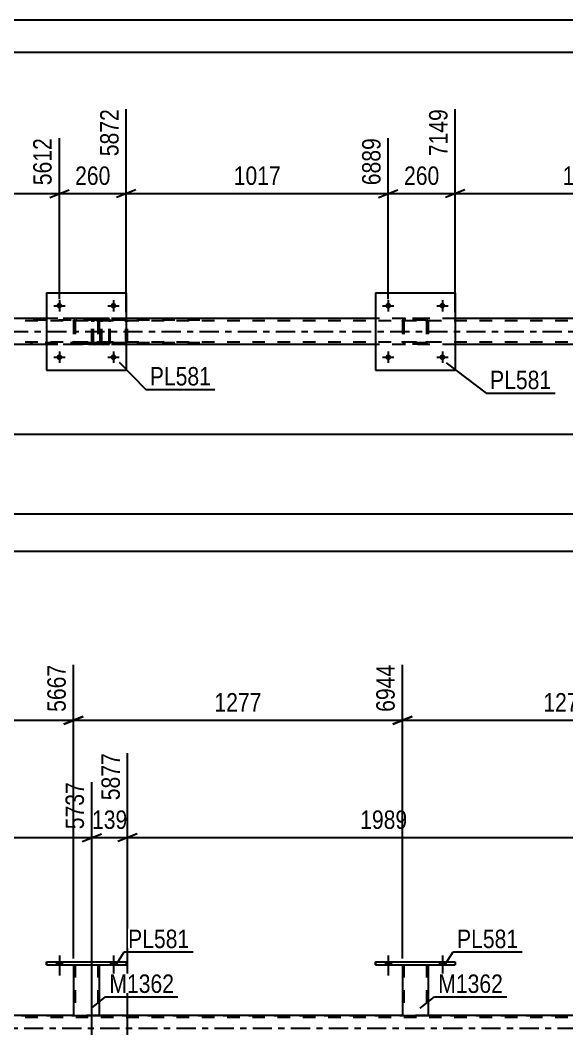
# Model space of a CAD drawing. Header units: millimetres. Extents: x 0 to 841, y 0 to 594.
# Drawn here: x 271.9 to 356.8, y 436.5 to 594 of the extents above; entities that cross this region are included whole.
import ezdxf

# ---------------------------------------------------------------- set-up
doc = ezdxf.new("R2010")
doc.units = ezdxf.units.MM
doc.linetypes.add('DXK_LINE_DOT2', pattern=[3.9198, 1.9599, -1.9599])
doc.linetypes.add('DXK_LINE_DOT3', pattern=[5.9187, 2.979, -0.9799, 0.9799, -0.9799])
doc.styles.add('Arial Narrow', font='ARIALN.TTF', dxfattribs={"height": 0.2})

# ---------------------------------------------------------------- blocks, each defined once
blk = doc.blocks.new('Unknown-318887337-1135')
at = {"color": 5, "linetype": 'Continuous'}
for p, q in [((841, 594), (0, 594)), ((836, 589), (5, 589))]:
    blk.add_line(p, q, dxfattribs=at)
blk = doc.blocks.new('Part-318887337-5396 - 5196')
at = {"color": 7, "linetype": 'DXK_LINE_DOT2'}
for p, q in [((768.54, 547.37), (104.46, 547.37)), ((288.39, 547.69), (275.99, 547.69)), ((339.47, 547.69), (327.07, 547.69)), ((768.54, 544.01), (104.46, 544.01)), ((288.39, 543.69), (275.99, 543.69)), ((339.47, 543.69), (327.07, 543.69))]:
    blk.add_line(p, q, dxfattribs=at)
at = {"color": 2, "linetype": 'Continuous'}
for p, q in [((275.99, 547.69), (237.31, 547.69)), ((327.07, 547.69), (288.39, 547.69)), ((378.15, 547.69), (339.47, 547.69)), ((275.99, 543.69), (237.31, 543.69)), ((327.07, 543.69), (288.39, 543.69)), ((378.15, 543.69), (339.47, 543.69))]:
    blk.add_line(p, q, dxfattribs=at)
at = {"color": 7, "linetype": 'DXK_LINE_DOT3'}
blk.add_line((104.46, 545.69), (768.54, 545.69), dxfattribs=at)
blk = doc.blocks.new('Bolt-318887337-5206 - 5196')
at = {"linetype": 'Continuous'}
for points in [[(278.43, 549.7, -1), (277.55, 549.7, -1)], [(286.83, 549.7, -1), (285.95, 549.7, -1)]]:
    blk.add_hatch(color=1, dxfattribs=at).paths.add_polyline_path(points)
at = {"color": 1, "linetype": 'Continuous'}
for p, q in [((277.11, 549.7), (278.87, 549.7)), ((277.99, 550.58), (277.99, 548.82)), ((285.51, 549.7), (287.27, 549.7)), ((286.39, 550.58), (286.39, 548.82))]:
    blk.add_line(p, q, dxfattribs=at)
blk = doc.blocks.new('Bolt-318887337-5207 - 5196')
at = {"linetype": 'Continuous'}
for points in [[(278.43, 541.7, -1), (277.55, 541.7, -1)], [(286.83, 541.7, -1), (285.95, 541.7, -1)]]:
    blk.add_hatch(color=1, dxfattribs=at).paths.add_polyline_path(points)
at = {"color": 1, "linetype": 'Continuous'}
for p, q in [((277.11, 541.7), (278.87, 541.7)), ((277.99, 542.58), (277.99, 540.82)), ((285.51, 541.7), (287.27, 541.7)), ((286.39, 542.58), (286.39, 540.82))]:
    blk.add_line(p, q, dxfattribs=at)
blk = doc.blocks.new('Bolt-318887337-5208 - 5196')
at = {"linetype": 'Continuous'}
for points in [[(329.51, 549.7, -1), (328.63, 549.7, -1)], [(337.91, 549.7, -1), (337.03, 549.7, -1)]]:
    blk.add_hatch(color=1, dxfattribs=at).paths.add_polyline_path(points)
at = {"color": 1, "linetype": 'Continuous'}
for p, q in [((328.19, 549.7), (329.95, 549.7)), ((329.07, 550.58), (329.07, 548.82)), ((336.59, 549.7), (338.35, 549.7)), ((337.47, 550.58), (337.47, 548.82))]:
    blk.add_line(p, q, dxfattribs=at)
blk = doc.blocks.new('Bolt-318887337-5209 - 5196')
at = {"linetype": 'Continuous'}
for points in [[(329.51, 541.7, -1), (328.63, 541.7, -1)], [(337.91, 541.7, -1), (337.03, 541.7, -1)]]:
    blk.add_hatch(color=1, dxfattribs=at).paths.add_polyline_path(points)
at = {"color": 1, "linetype": 'Continuous'}
for p, q in [((328.19, 541.7), (329.95, 541.7)), ((329.07, 542.58), (329.07, 540.82)), ((336.59, 541.7), (338.35, 541.7)), ((337.47, 542.58), (337.47, 540.82))]:
    blk.add_line(p, q, dxfattribs=at)
blk = doc.blocks.new('Part-318887337-5254 - 5196')
at = {"color": 2, "linetype": 'Continuous'}
for p, q in [((275.99, 551.7), (275.99, 539.7)), ((275.99, 551.7), (288.39, 551.7)), ((288.39, 551.7), (288.39, 539.7)), ((275.99, 539.7), (288.39, 539.7))]:
    blk.add_line(p, q, dxfattribs=at)
blk = doc.blocks.new('Part-318887337-5255 - 5196')
at = {"color": 7, "linetype": 'DXK_LINE_DOT2'}
for p, q in [((280.19, 547.22), (280.22, 547.4)), ((280.22, 547.4), (280.19, 547.22)), ((280.19, 547.22), (280.19, 544.18)), ((280.43, 547.22), (280.44, 547.31)), ((280.43, 547.22), (280.43, 544.18)), ((280.44, 547.31), (280.5, 547.39)), ((280.48, 547.66), (280.67, 547.7)), ((280.67, 547.7), (280.48, 547.66)), ((280.5, 547.39), (280.57, 547.44)), ((280.57, 547.44), (280.67, 547.46)), ((283.71, 547.7), (280.67, 547.7)), ((283.71, 547.46), (280.67, 547.46)), ((283.71, 547.7), (283.89, 547.66)), ((283.89, 547.66), (283.71, 547.7)), ((283.71, 547.46), (283.8, 547.44)), ((283.8, 547.44), (283.88, 547.39)), ((283.88, 547.39), (283.93, 547.31)), ((283.93, 547.31), (283.95, 547.22)), ((283.95, 547.22), (283.95, 544.18)), ((284.15, 547.4), (284.19, 547.22)), ((284.19, 547.22), (284.15, 547.4)), ((284.19, 547.22), (284.19, 544.18)), ((280.22, 543.99), (280.19, 544.18)), ((280.19, 544.18), (280.22, 543.99)), ((280.44, 544.09), (280.43, 544.18)), ((280.5, 544.01), (280.44, 544.09)), ((280.67, 543.7), (280.48, 543.73)), ((280.48, 543.73), (280.67, 543.7)), ((280.57, 543.96), (280.5, 544.01)), ((280.67, 543.94), (280.57, 543.96)), ((283.71, 543.94), (280.67, 543.94)), ((283.71, 543.7), (280.67, 543.7)), ((283.8, 543.96), (283.71, 543.94)), ((283.89, 543.73), (283.71, 543.7)), ((283.71, 543.7), (283.89, 543.73)), ((283.88, 544.01), (283.8, 543.96)), ((283.93, 544.09), (283.88, 544.01)), ((283.95, 544.18), (283.93, 544.09)), ((284.19, 544.18), (284.15, 543.99)), ((284.15, 543.99), (284.19, 544.18))]:
    blk.add_line(p, q, dxfattribs=at)
at = {"color": 7, "linetype": 'DXK_LINE_DOT3'}
blk.add_line((282.19, 545.7), (282.19, 545.7), dxfattribs=at)
at = {"color": 7, "linetype": 'DXK_LINE_DOT2'}
for centre, start, end in [((280.67, 547.22), 112.5, 157.5), ((280.67, 547.22), 112.5, 157.5), ((283.71, 547.22), 22.5, 67.5), ((283.71, 547.22), 22.5, 67.5), ((280.67, 544.18), 202.5, 247.5), ((280.67, 544.18), 202.5, 247.5), ((283.71, 544.18), 292.5, 337.5), ((283.71, 544.18), 292.5, 337.5)]:
    blk.add_arc(centre, 0.48, start, end, dxfattribs=at)
blk = doc.blocks.new('Part-318887337-5260 - 5196')
at = {"color": 2, "linetype": 'Continuous'}
for p, q in [((327.07, 551.7), (327.07, 539.7)), ((327.07, 551.7), (339.47, 551.7)), ((339.47, 551.7), (339.47, 539.7)), ((327.07, 539.7), (339.47, 539.7))]:
    blk.add_line(p, q, dxfattribs=at)
blk = doc.blocks.new('Part-318887337-5261 - 5196')
at = {"color": 7, "linetype": 'DXK_LINE_DOT2'}
for p, q in [((331.27, 547.22), (331.3, 547.4)), ((331.3, 547.4), (331.27, 547.22)), ((331.27, 547.22), (331.27, 544.18)), ((331.51, 547.22), (331.52, 547.31)), ((331.51, 547.22), (331.51, 544.18)), ((331.52, 547.31), (331.58, 547.39)), ((331.56, 547.66), (331.75, 547.7)), ((331.75, 547.7), (331.56, 547.66)), ((331.58, 547.39), (331.65, 547.44)), ((331.65, 547.44), (331.75, 547.46)), ((334.79, 547.7), (331.75, 547.7)), ((334.79, 547.46), (331.75, 547.46)), ((334.79, 547.7), (334.97, 547.66)), ((334.97, 547.66), (334.79, 547.7)), ((334.79, 547.46), (334.88, 547.44)), ((334.88, 547.44), (334.96, 547.39)), ((334.96, 547.39), (335.01, 547.31)), ((335.01, 547.31), (335.03, 547.22)), ((335.03, 547.22), (335.03, 544.18)), ((335.23, 547.4), (335.27, 547.22)), ((335.27, 547.22), (335.23, 547.4)), ((335.27, 547.22), (335.27, 544.18)), ((331.3, 543.99), (331.27, 544.18)), ((331.27, 544.18), (331.3, 543.99)), ((331.52, 544.09), (331.51, 544.18)), ((331.58, 544.01), (331.52, 544.09)), ((331.75, 543.7), (331.56, 543.73)), ((331.56, 543.73), (331.75, 543.7)), ((331.65, 543.96), (331.58, 544.01)), ((331.75, 543.94), (331.65, 543.96)), ((334.79, 543.94), (331.75, 543.94)), ((334.79, 543.7), (331.75, 543.7)), ((334.88, 543.96), (334.79, 543.94)), ((334.97, 543.73), (334.79, 543.7)), ((334.79, 543.7), (334.97, 543.73)), ((334.96, 544.01), (334.88, 543.96)), ((335.01, 544.09), (334.96, 544.01)), ((335.03, 544.18), (335.01, 544.09)), ((335.27, 544.18), (335.23, 543.99)), ((335.23, 543.99), (335.27, 544.18))]:
    blk.add_line(p, q, dxfattribs=at)
at = {"color": 7, "linetype": 'DXK_LINE_DOT3'}
blk.add_line((333.27, 545.7), (333.27, 545.7), dxfattribs=at)
at = {"color": 7, "linetype": 'DXK_LINE_DOT2'}
for centre, start, end in [((331.75, 547.22), 112.5, 157.5), ((331.75, 547.22), 112.5, 157.5), ((334.79, 547.22), 22.5, 67.5), ((334.79, 547.22), 22.5, 67.5), ((331.75, 544.18), 202.5, 247.5), ((331.75, 544.18), 202.5, 247.5), ((334.79, 544.18), 292.5, 337.5), ((334.79, 544.18), 292.5, 337.5)]:
    blk.add_arc(centre, 0.48, start, end, dxfattribs=at)
blk = doc.blocks.new('Part-318887337-5332 - 5196')
at = {"color": 7, "linetype": 'DXK_LINE_DOT2'}
for p, q in [((285.61, 547.69), (273.45, 547.69)), ((283.73, 547.45), (273.45, 547.45)), ((283.05, 547.4), (283.01, 547.21)), ((283.01, 544.17), (283.01, 547.21)), ((283.27, 547.21), (283.28, 547.3)), ((283.27, 544.17), (283.27, 547.21)), ((283.28, 547.3), (283.34, 547.38)), ((283.52, 547.69), (283.32, 547.66)), ((283.34, 547.38), (283.42, 547.43)), ((283.42, 547.43), (283.52, 547.45)), ((283.52, 547.69), (285.61, 547.69)), ((285.61, 547.45), (283.52, 547.45)), ((284.33, 547.45), (284.33, 547.69)), ((285.71, 547.66), (285.61, 547.69)), ((285.61, 547.45), (285.66, 547.43)), ((285.66, 547.43), (285.7, 547.38)), ((285.7, 547.38), (285.73, 547.3)), ((285.8, 547.55), (285.71, 547.66)), ((285.73, 547.3), (285.74, 547.21)), ((285.74, 544.17), (285.74, 547.21)), ((285.86, 547.4), (285.8, 547.55)), ((285.88, 547.21), (285.86, 547.4)), ((285.88, 544.17), (285.88, 547.21)), ((285.61, 543.93), (273.45, 543.93)), ((285.61, 543.69), (273.45, 543.69)), ((283.01, 544.17), (283.05, 543.99)), ((283.28, 544.08), (283.27, 544.17)), ((283.34, 544), (283.28, 544.08)), ((283.32, 543.73), (283.52, 543.69)), ((283.42, 543.95), (283.34, 544)), ((283.52, 543.93), (283.42, 543.95)), ((285.61, 543.69), (283.52, 543.69)), ((284.33, 543.69), (284.33, 543.93)), ((285.66, 543.95), (285.61, 543.93)), ((285.61, 543.69), (285.71, 543.73)), ((285.7, 544), (285.66, 543.95)), ((285.73, 544.08), (285.7, 544)), ((285.71, 543.73), (285.8, 543.83)), ((285.74, 544.17), (285.73, 544.08)), ((285.8, 543.83), (285.86, 543.99)), ((285.86, 543.99), (285.88, 544.17))]:
    blk.add_line(p, q, dxfattribs=at)
for centre, start, end in [((283.5, 547.2), 111.1941, 156.1506), ((283.5, 544.19), 203.8494, 248.8059)]:
    blk.add_arc(centre, 0.492, start, end, dxfattribs=at)
blk = doc.blocks.new('Part-318887337-5333 - 5196')
at = {"color": 7, "linetype": 'DXK_LINE_DOT2'}
for p, q in [((284.37, 547.4), (284.33, 547.21)), ((284.33, 544.17), (284.33, 547.21)), ((284.59, 547.21), (284.61, 547.3)), ((284.59, 544.17), (284.59, 547.21)), ((284.61, 547.3), (284.66, 547.38)), ((284.84, 547.69), (284.65, 547.66)), ((284.66, 547.38), (284.75, 547.43)), ((284.75, 547.43), (284.84, 547.45)), ((299.83, 547.69), (284.84, 547.69)), ((299.83, 547.45), (284.84, 547.45)), ((288.27, 547.66), (288.08, 547.69)), ((288.08, 547.45), (288.18, 547.43)), ((288.18, 547.43), (288.26, 547.38)), ((288.26, 547.38), (288.31, 547.3)), ((288.31, 547.3), (288.33, 547.21)), ((288.33, 544.17), (288.33, 547.21)), ((288.56, 547.35), (288.55, 547.4)), ((288.59, 547.21), (288.56, 547.35)), ((288.59, 544.17), (288.59, 547.21)), ((284.33, 544.17), (284.37, 543.99)), ((284.61, 544.08), (284.59, 544.17)), ((284.66, 544), (284.61, 544.08)), ((284.65, 543.73), (284.84, 543.69)), ((284.75, 543.95), (284.66, 544)), ((284.84, 543.93), (284.75, 543.95)), ((299.83, 543.93), (284.84, 543.93)), ((299.83, 543.69), (284.84, 543.69)), ((288.18, 543.95), (288.08, 543.93)), ((288.08, 543.69), (288.27, 543.73)), ((288.26, 544), (288.18, 543.95)), ((288.31, 544.08), (288.26, 544)), ((288.33, 544.17), (288.31, 544.08)), ((288.55, 543.99), (288.58, 544.11)), ((288.58, 544.11), (288.59, 544.17))]:
    blk.add_line(p, q, dxfattribs=at)
for centre, start, end in [((284.82, 547.19), 110.7584, 155.6801), ((284.82, 544.19), 204.32, 249.2417)]:
    blk.add_arc(centre, 0.496, start, end, dxfattribs=at)
blk = doc.blocks.new('Bolt-318887337-3346 - 3336')
at = {"linetype": 'Continuous'}
for points in [[(277.55, 447.37), (278.43, 447.37), (278.43, 447.85), (277.55, 447.85)], [(285.95, 447.37), (286.83, 447.37), (286.83, 447.85), (285.95, 447.85)]]:
    blk.add_hatch(color=1, dxfattribs=at).paths.add_polyline_path(points)
at = {"color": 1, "linetype": 'Continuous'}
for p, q in [((277.99, 448.85), (277.99, 445.73)), ((286.39, 448.85), (286.39, 445.73)), ((277.55, 447.85), (277.55, 447.37)), ((278.43, 447.85), (278.43, 447.37)), ((285.95, 447.85), (285.95, 447.37)), ((286.83, 447.85), (286.83, 447.37))]:
    blk.add_line(p, q, dxfattribs=at)
blk = doc.blocks.new('Bolt-318887337-3347 - 3336')
at = {"linetype": 'Continuous'}
for points in [[(277.55, 447.37), (278.43, 447.37), (278.43, 447.85), (277.55, 447.85)], [(285.95, 447.37), (286.83, 447.37), (286.83, 447.85), (285.95, 447.85)]]:
    blk.add_hatch(color=1, dxfattribs=at).paths.add_polyline_path(points)
at = {"color": 1, "linetype": 'Continuous'}
for p, q in [((277.99, 448.85), (277.99, 445.73)), ((286.39, 448.85), (286.39, 445.73)), ((277.55, 447.85), (277.55, 447.37)), ((278.43, 447.85), (278.43, 447.37)), ((285.95, 447.85), (285.95, 447.37)), ((286.83, 447.85), (286.83, 447.37))]:
    blk.add_line(p, q, dxfattribs=at)
blk = doc.blocks.new('Bolt-318887337-3348 - 3336')
at = {"linetype": 'Continuous'}
for points in [[(328.63, 447.37), (329.51, 447.37), (329.51, 447.85), (328.63, 447.85)], [(337.03, 447.37), (337.91, 447.37), (337.91, 447.85), (337.03, 447.85)]]:
    blk.add_hatch(color=1, dxfattribs=at).paths.add_polyline_path(points)
at = {"color": 1, "linetype": 'Continuous'}
for p, q in [((329.07, 448.85), (329.07, 445.73)), ((337.47, 448.85), (337.47, 445.73)), ((328.63, 447.85), (328.63, 447.37)), ((329.51, 447.85), (329.51, 447.37)), ((337.03, 447.85), (337.03, 447.37)), ((337.91, 447.85), (337.91, 447.37))]:
    blk.add_line(p, q, dxfattribs=at)
blk = doc.blocks.new('Bolt-318887337-3349 - 3336')
at = {"linetype": 'Continuous'}
for points in [[(328.63, 447.37), (329.51, 447.37), (329.51, 447.85), (328.63, 447.85)], [(337.03, 447.37), (337.91, 447.37), (337.91, 447.85), (337.03, 447.85)]]:
    blk.add_hatch(color=1, dxfattribs=at).paths.add_polyline_path(points)
at = {"color": 1, "linetype": 'Continuous'}
for p, q in [((329.07, 448.85), (329.07, 445.73)), ((337.47, 448.85), (337.47, 445.73)), ((328.63, 447.85), (328.63, 447.37)), ((329.51, 447.85), (329.51, 447.37)), ((337.03, 447.85), (337.03, 447.37)), ((337.91, 447.85), (337.91, 447.37))]:
    blk.add_line(p, q, dxfattribs=at)
blk = doc.blocks.new('Part-318887337-3440 - 3336')
at = {"color": 2, "linetype": 'Continuous'}
for p, q in [((327.07, 447.37), (327.07, 447.85)), ((327.07, 447.85), (327.07, 447.85)), ((327.07, 447.85), (339.47, 447.85)), ((327.07, 447.37), (327.07, 447.37)), ((327.07, 447.37), (339.47, 447.37)), ((339.47, 447.85), (339.47, 447.37))]:
    blk.add_line(p, q, dxfattribs=at)
at = {"color": 7, "linetype": 'DXK_LINE_DOT2'}
for p, q in [((327.07, 447.85), (327.07, 447.37)), ((327.07, 447.85), (327.07, 447.85)), ((327.07, 447.37), (327.07, 447.37)), ((339.47, 447.85), (339.47, 447.37))]:
    blk.add_line(p, q, dxfattribs=at)
blk = doc.blocks.new('Part-318887337-3430 - 3336')
at = {"color": 2, "linetype": 'Continuous'}
for p, q in [((275.99, 447.37), (275.99, 447.85)), ((275.99, 447.85), (275.99, 447.85)), ((275.99, 447.85), (288.39, 447.85)), ((275.99, 447.37), (275.99, 447.37)), ((275.99, 447.37), (288.39, 447.37)), ((288.39, 447.85), (288.39, 447.37))]:
    blk.add_line(p, q, dxfattribs=at)
at = {"color": 7, "linetype": 'DXK_LINE_DOT2'}
for p, q in [((275.99, 447.85), (275.99, 447.37)), ((275.99, 447.85), (275.99, 447.85)), ((275.99, 447.37), (275.99, 447.37)), ((288.39, 447.85), (288.39, 447.37))]:
    blk.add_line(p, q, dxfattribs=at)
blk = doc.blocks.new('Part-318887337-3435 - 3336')
at = {"color": 7, "linetype": 'DXK_LINE_DOT2'}
for p, q in [((280.19, 447.38), (284.19, 447.38)), ((280.19, 447.37), (280.19, 447.38)), ((280.19, 447.38), (280.19, 447.37)), ((280.43, 447.38), (280.43, 439.53)), ((283.95, 447.38), (283.95, 439.53)), ((284.19, 447.38), (284.19, 447.37)), ((284.19, 447.37), (284.19, 447.38)), ((283.93, 439.53), (283.95, 439.53))]:
    blk.add_line(p, q, dxfattribs=at)
at = {"color": 2, "linetype": 'Continuous'}
for p, q in [((280.19, 447.37), (280.19, 439.53)), ((284.19, 447.37), (284.19, 439.53)), ((280.19, 439.53), (284.15, 439.53)), ((284.19, 439.53), (284.15, 439.53))]:
    blk.add_line(p, q, dxfattribs=at)
blk = doc.blocks.new('Part-318887337-3445 - 3336')
at = {"color": 7, "linetype": 'DXK_LINE_DOT2'}
for p, q in [((331.27, 447.38), (335.27, 447.38)), ((331.27, 447.37), (331.27, 447.38)), ((331.27, 447.38), (331.27, 447.37)), ((331.51, 447.38), (331.51, 439.53)), ((335.03, 447.38), (335.03, 439.53)), ((335.27, 447.38), (335.27, 447.37)), ((335.27, 447.37), (335.27, 447.38)), ((335.01, 439.53), (335.03, 439.53))]:
    blk.add_line(p, q, dxfattribs=at)
at = {"color": 2, "linetype": 'Continuous'}
for p, q in [((331.27, 447.37), (331.27, 439.53)), ((335.27, 447.37), (335.27, 439.53)), ((331.27, 439.53), (335.23, 439.53)), ((335.27, 439.53), (335.23, 439.53))]:
    blk.add_line(p, q, dxfattribs=at)
blk = doc.blocks.new('Part-318887337-3670 - 3336')
at = {"color": 7, "linetype": 'DXK_LINE_DOT2'}
for p, q in [((178.02, 439.53), (768.54, 439.53)), ((284.19, 439.53), (280.19, 439.53)), ((335.27, 439.53), (331.27, 439.53)), ((768.54, 439.21), (53.52, 439.21))]:
    blk.add_line(p, q, dxfattribs=at)
at = {"color": 2, "linetype": 'Continuous'}
for p, q in [((280.19, 439.53), (233.11, 439.53)), ((331.27, 439.53), (284.19, 439.53)), ((382.35, 439.53), (335.27, 439.53))]:
    blk.add_line(p, q, dxfattribs=at)
at = {"color": 7, "linetype": 'DXK_LINE_DOT3'}
blk.add_line((53.52, 437.53), (768.54, 437.53), dxfattribs=at)
blk = doc.blocks.new('StraightDimension-318887337-14147 - 5196')
at = {"color": 7, "linetype": 'Continuous'}
for p, q in [((288.39, 548.69), (288.39, 580.21)), ((277.99, 550.7), (277.99, 575.71)), ((276.49, 566.5), (279.49, 567.7)), ((277.99, 567.1), (288.39, 567.1)), ((289.89, 567.7), (286.89, 566.5))]:
    blk.add_line(p, q, dxfattribs=at)
at = {"color": 0}
blk.add_wipeout([(286.53, 567.85), (286.53, 572.05), (279.84, 572.05), (279.84, 567.85)], dxfattribs=at)
at = {"color": 3, "style": 'Arial Narrow'}
blk.add_text('260', height=2.863, dxfattribs=at).set_placement((280.44, 568.45))
at = {"color": 0, "linetype": 'Continuous'}
blk.add_wipeout([(287.79, 580.81), (283.59, 580.81), (283.59, 572.3), (287.79, 572.3)], dxfattribs=at)
at = {"color": 3, "linetype": 'Continuous', "style": 'Arial Narrow'}
blk.add_text('5872', height=2.863, rotation=90.0002, dxfattribs=at).set_placement((287.19, 572.9))
blk = doc.blocks.new('StraightDimension-318887337-5482 - 5196')
at = {"color": 7, "linetype": 'Continuous'}
blk.add_line((63.58, 511.57), (768.54, 511.57), dxfattribs=at)
blk = doc.blocks.new('StraightDimension-318887337-9022 - 5196')
at = {"color": 7, "linetype": 'Continuous'}
blk.add_line((64.22, 517.39), (768.54, 517.39), dxfattribs=at)
blk = doc.blocks.new('StraightDimension-318887337-14144 - 5196')
at = {"color": 7, "linetype": 'Continuous'}
for p, q in [((339.47, 548.69), (339.47, 580.21)), ((380.15, 550.7), (380.15, 575.71)), ((340.97, 567.7), (337.97, 566.5)), ((339.47, 567.1), (380.15, 567.1)), ((378.65, 566.5), (381.65, 567.7))]:
    blk.add_line(p, q, dxfattribs=at)
at = {"color": 0, "linetype": 'Continuous'}
blk.add_wipeout([(379.55, 576.31), (375.35, 576.31), (375.35, 567.8), (379.55, 567.8)], dxfattribs=at)
at = {"color": 0}
blk.add_wipeout([(364.06, 567.85), (364.06, 572.05), (355.55, 572.05), (355.55, 567.85)], dxfattribs=at)
at = {"color": 3, "linetype": 'Continuous', "style": 'Arial Narrow'}
blk.add_text('8166', height=2.863, rotation=90.0002, dxfattribs=at).set_placement((378.95, 568.4))
at = {"color": 3, "style": 'Arial Narrow'}
blk.add_text('1017', height=2.863, dxfattribs=at).set_placement((356.15, 568.45))
blk = doc.blocks.new('StraightDimension-318887337-14145 - 5196')
at = {"color": 7, "linetype": 'Continuous'}
for p, q in [((339.47, 548.69), (339.47, 580.21)), ((329.07, 550.7), (329.07, 575.71)), ((327.57, 566.5), (330.57, 567.7)), ((329.07, 567.1), (339.47, 567.1)), ((340.97, 567.7), (337.97, 566.5))]:
    blk.add_line(p, q, dxfattribs=at)
at = {"color": 0}
blk.add_wipeout([(337.61, 567.85), (337.61, 572.05), (330.92, 572.05), (330.92, 567.85)], dxfattribs=at)
at = {"color": 3, "style": 'Arial Narrow'}
blk.add_text('260', height=2.863, dxfattribs=at).set_placement((331.52, 568.45))
at = {"color": 0, "linetype": 'Continuous'}
blk.add_wipeout([(338.87, 580.81), (334.67, 580.81), (334.67, 572.3), (338.87, 572.3)], dxfattribs=at)
at = {"color": 3, "linetype": 'Continuous', "style": 'Arial Narrow'}
blk.add_text('7149', height=2.863, rotation=90.0002, dxfattribs=at).set_placement((338.27, 572.9))
blk = doc.blocks.new('StraightDimension-318887337-14146 - 5196')
at = {"color": 7, "linetype": 'Continuous'}
for p, q in [((288.39, 548.69), (288.39, 580.21)), ((329.07, 550.7), (329.07, 575.71)), ((289.89, 567.7), (286.89, 566.5)), ((288.39, 567.1), (329.07, 567.1)), ((327.57, 566.5), (330.57, 567.7))]:
    blk.add_line(p, q, dxfattribs=at)
at = {"color": 0, "linetype": 'Continuous'}
blk.add_wipeout([(328.47, 576.31), (324.27, 576.31), (324.27, 567.8), (328.47, 567.8)], dxfattribs=at)
at = {"color": 0}
blk.add_wipeout([(312.98, 567.85), (312.98, 572.05), (304.47, 572.05), (304.47, 567.85)], dxfattribs=at)
at = {"color": 3, "linetype": 'Continuous', "style": 'Arial Narrow'}
blk.add_text('6889', height=2.863, rotation=90.0002, dxfattribs=at).set_placement((327.87, 568.4))
at = {"color": 3, "style": 'Arial Narrow'}
blk.add_text('1017', height=2.863, dxfattribs=at).set_placement((305.07, 568.45))
blk = doc.blocks.new('StraightDimension-318887337-14148 - 5196')
at = {"color": 7, "linetype": 'Continuous'}
for p, q in [((237.31, 548.69), (237.31, 580.21)), ((277.99, 550.7), (277.99, 575.71)), ((238.81, 567.7), (235.81, 566.5)), ((237.31, 567.1), (277.99, 567.1)), ((276.49, 566.5), (279.49, 567.7))]:
    blk.add_line(p, q, dxfattribs=at)
at = {"color": 0, "linetype": 'Continuous'}
blk.add_wipeout([(277.39, 576.31), (273.19, 576.31), (273.19, 567.8), (277.39, 567.8)], dxfattribs=at)
at = {"color": 0}
blk.add_wipeout([(261.9, 567.85), (261.9, 572.05), (253.39, 572.05), (253.39, 567.85)], dxfattribs=at)
at = {"color": 3, "linetype": 'Continuous', "style": 'Arial Narrow'}
blk.add_text('5612', height=2.863, rotation=90.0002, dxfattribs=at).set_placement((276.79, 568.4))
at = {"color": 3, "style": 'Arial Narrow'}
blk.add_text('1017', height=2.863, dxfattribs=at).set_placement((253.99, 568.45))
blk = doc.blocks.new('StraightDimension-318887337-15549 - 5196')
at = {"color": 7, "linetype": 'Continuous'}
blk.add_line((64.22, 529.77), (712.4, 529.77), dxfattribs=at)
blk = doc.blocks.new('StraightDimension-318887337-4350 - 3336')
at = {"color": 7, "linetype": 'Continuous'}
for p, q in [((288.59, 436.53), (288.59, 480.24)), ((283.01, 436.53), (283.01, 475.74)), ((281.51, 466.53), (284.51, 467.73)), ((290.09, 467.73), (287.09, 466.53)), ((283.01, 467.13), (288.59, 467.13))]:
    blk.add_line(p, q, dxfattribs=at)
at = {"color": 0}
blk.add_wipeout([(289.14, 467.88), (289.14, 472.08), (282.46, 472.08), (282.46, 467.88)], dxfattribs=at)
at = {"color": 3, "style": 'Arial Narrow'}
blk.add_text('139', height=2.863, dxfattribs=at).set_placement((283.06, 468.48))
at = {"color": 0, "linetype": 'Continuous'}
blk.add_wipeout([(287.99, 480.84), (283.79, 480.84), (283.79, 472.33), (287.99, 472.33)], dxfattribs=at)
at = {"color": 3, "linetype": 'Continuous', "style": 'Arial Narrow'}
blk.add_text('5877', height=2.863, rotation=90.0002, dxfattribs=at).set_placement((287.39, 472.93))
blk = doc.blocks.new('StraightDimension-318887337-4326 - 3336')
at = {"color": 7, "linetype": 'Continuous'}
for p, q in [((203.46, 436.53), (203.46, 480.24)), ((283.01, 436.53), (283.01, 475.74)), ((204.96, 467.73), (201.96, 466.53)), ((281.51, 466.53), (284.51, 467.73)), ((203.46, 467.13), (283.01, 467.13))]:
    blk.add_line(p, q, dxfattribs=at)
at = {"color": 0, "linetype": 'Continuous'}
blk.add_wipeout([(282.41, 476.34), (278.21, 476.34), (278.21, 467.83), (282.41, 467.83)], dxfattribs=at)
at = {"color": 0}
blk.add_wipeout([(247.49, 467.88), (247.49, 472.08), (238.98, 472.08), (238.98, 467.88)], dxfattribs=at)
at = {"color": 3, "linetype": 'Continuous', "style": 'Arial Narrow'}
blk.add_text('5737', height=2.863, rotation=90.0002, dxfattribs=at).set_placement((281.81, 468.43))
at = {"color": 3, "style": 'Arial Narrow'}
blk.add_text('1989', height=2.863, dxfattribs=at).set_placement((239.58, 468.48))
blk = doc.blocks.new('StraightDimension-318887337-4374 - 3336')
at = {"color": 7, "linetype": 'Continuous'}
for p, q in [((288.59, 436.53), (288.59, 480.24)), ((368.15, 436.53), (368.15, 475.74)), ((290.09, 467.73), (287.09, 466.53)), ((366.65, 466.53), (369.65, 467.73)), ((288.59, 467.13), (368.15, 467.13))]:
    blk.add_line(p, q, dxfattribs=at)
at = {"color": 0, "linetype": 'Continuous'}
blk.add_wipeout([(367.55, 476.34), (363.35, 476.34), (363.35, 467.83), (367.55, 467.83)], dxfattribs=at)
at = {"color": 0}
blk.add_wipeout([(332.63, 467.88), (332.63, 472.08), (324.11, 472.08), (324.11, 467.88)], dxfattribs=at)
at = {"color": 3, "linetype": 'Continuous', "style": 'Arial Narrow'}
blk.add_text('7866', height=2.863, rotation=90.0002, dxfattribs=at).set_placement((366.95, 468.43))
at = {"color": 3, "style": 'Arial Narrow'}
blk.add_text('1989', height=2.863, dxfattribs=at).set_placement((324.71, 468.48))
blk = doc.blocks.new('StraightDimension-318887337-8083 - 3336')
at = {"color": 7, "linetype": 'Continuous'}
for p, q in [((331.27, 448.38), (331.27, 493.96)), ((382.35, 448.38), (382.35, 493.96)), ((332.77, 485.95), (329.77, 484.75)), ((331.27, 485.35), (382.35, 485.35)), ((380.85, 484.75), (383.85, 485.95))]:
    blk.add_line(p, q, dxfattribs=at)
at = {"color": 0, "linetype": 'Continuous'}
blk.add_wipeout([(381.75, 494.56), (377.55, 494.56), (377.55, 486.05), (381.75, 486.05)], dxfattribs=at)
at = {"color": 0}
blk.add_wipeout([(361.06, 486.1), (361.06, 490.3), (352.55, 490.3), (352.55, 486.1)], dxfattribs=at)
at = {"color": 3, "linetype": 'Continuous', "style": 'Arial Narrow'}
blk.add_text('8221', height=2.863, rotation=90.0002, dxfattribs=at).set_placement((381.15, 486.65))
at = {"color": 3, "style": 'Arial Narrow'}
blk.add_text('1277', height=2.863, dxfattribs=at).set_placement((353.15, 486.7))
blk = doc.blocks.new('StraightDimension-318887337-8084 - 3336')
at = {"color": 7, "linetype": 'Continuous'}
for p, q in [((280.19, 448.38), (280.19, 493.96)), ((331.27, 448.38), (331.27, 493.96)), ((281.69, 485.95), (278.69, 484.75)), ((280.19, 485.35), (331.27, 485.35)), ((329.77, 484.75), (332.77, 485.95))]:
    blk.add_line(p, q, dxfattribs=at)
at = {"color": 0, "linetype": 'Continuous'}
blk.add_wipeout([(330.67, 494.56), (326.47, 494.56), (326.47, 486.05), (330.67, 486.05)], dxfattribs=at)
at = {"color": 0}
blk.add_wipeout([(309.98, 486.1), (309.98, 490.3), (301.47, 490.3), (301.47, 486.1)], dxfattribs=at)
at = {"color": 3, "linetype": 'Continuous', "style": 'Arial Narrow'}
blk.add_text('6944', height=2.863, rotation=90.0002, dxfattribs=at).set_placement((330.07, 486.65))
at = {"color": 3, "style": 'Arial Narrow'}
blk.add_text('1277', height=2.863, dxfattribs=at).set_placement((302.07, 486.7))
blk = doc.blocks.new('StraightDimension-318887337-8085 - 3336')
at = {"color": 7, "linetype": 'Continuous'}
for p, q in [((229.11, 448.38), (229.11, 493.96)), ((280.19, 448.38), (280.19, 493.96)), ((230.61, 485.95), (227.61, 484.75)), ((229.11, 485.35), (280.19, 485.35)), ((278.69, 484.75), (281.69, 485.95))]:
    blk.add_line(p, q, dxfattribs=at)
at = {"color": 0, "linetype": 'Continuous'}
blk.add_wipeout([(279.59, 494.56), (275.39, 494.56), (275.39, 486.05), (279.59, 486.05)], dxfattribs=at)
at = {"color": 0}
blk.add_wipeout([(258.9, 486.1), (258.9, 490.3), (250.39, 490.3), (250.39, 486.1)], dxfattribs=at)
at = {"color": 3, "linetype": 'Continuous', "style": 'Arial Narrow'}
blk.add_text('5667', height=2.863, rotation=90.0002, dxfattribs=at).set_placement((278.99, 486.65))
at = {"color": 3, "style": 'Arial Narrow'}
blk.add_text('1277', height=2.863, dxfattribs=at).set_placement((250.99, 486.7))
blk = doc.blocks.new('Mark-318887337-5250 - 5196')
at = {"color": 0}
blk.add_wipeout([(301.54, 537.31), (301.54, 540.31), (292.04, 540.31), (292.04, 537.31)], dxfattribs=at)
blk.add_wipeout([(301.54, 537.31), (301.54, 540.31), (292.04, 540.31), (292.04, 537.31)], dxfattribs=at)
at = {"color": 30, "linetype": 'Continuous'}
for p, q in [((287.26, 540.94), (291.44, 536.71)), ((291.44, 536.71), (302.14, 536.71))]:
    blk.add_line(p, q, dxfattribs=at)
at = {"color": 3, "style": 'Arial Narrow'}
blk.add_text('PL581', height=2.863, dxfattribs=at).set_placement((292.04, 537.31))
blk = doc.blocks.new('Mark-318887337-5256 - 5196')
at = {"color": 0}
blk.add_wipeout([(354.38, 536.74), (354.38, 539.74), (344.88, 539.74), (344.88, 536.74)], dxfattribs=at)
blk.add_wipeout([(354.38, 536.74), (354.38, 539.74), (344.88, 539.74), (344.88, 536.74)], dxfattribs=at)
at = {"color": 30, "linetype": 'Continuous'}
for p, q in [((338.07, 540.81), (344.28, 536.14)), ((344.28, 536.14), (354.98, 536.14))]:
    blk.add_line(p, q, dxfattribs=at)
at = {"color": 3, "style": 'Arial Narrow'}
blk.add_text('PL581', height=2.863, dxfattribs=at).set_placement((344.88, 536.74))
blk = doc.blocks.new('Mark-318887337-3426 - 3336')
at = {"color": 0}
blk.add_wipeout([(298.17, 449.98), (298.17, 452.98), (288.67, 452.98), (288.67, 449.98)], dxfattribs=at)
blk.add_wipeout([(298.17, 449.98), (298.17, 452.98), (288.67, 452.98), (288.67, 449.98)], dxfattribs=at)
at = {"color": 30, "linetype": 'Continuous'}
for p, q in [((286.8, 447.37), (288.07, 449.38)), ((288.07, 449.38), (298.77, 449.38))]:
    blk.add_line(p, q, dxfattribs=at)
at = {"color": 3, "style": 'Arial Narrow'}
blk.add_text('PL581', height=2.863, dxfattribs=at).set_placement((288.67, 449.98))
blk = doc.blocks.new('Mark-318887337-3431 - 3336')
at = {"color": 0}
blk.add_wipeout([(295.81, 443.02), (295.81, 446.02), (285.76, 446.02), (285.76, 443.02)], dxfattribs=at)
blk.add_wipeout([(295.81, 443.02), (295.81, 446.02), (285.76, 446.02), (285.76, 443.02)], dxfattribs=at)
at = {"color": 30, "linetype": 'Continuous'}
for p, q in [((282.96, 440.64), (285.16, 442.42)), ((285.16, 442.42), (296.41, 442.42))]:
    blk.add_line(p, q, dxfattribs=at)
at = {"color": 3, "style": 'Arial Narrow'}
blk.add_text('M1362', height=2.863, dxfattribs=at).set_placement((285.76, 443.02))
blk = doc.blocks.new('Mark-318887337-3436 - 3336')
at = {"color": 0}
blk.add_wipeout([(349.25, 449.98), (349.25, 452.98), (339.75, 452.98), (339.75, 449.98)], dxfattribs=at)
blk.add_wipeout([(349.25, 449.98), (349.25, 452.98), (339.75, 452.98), (339.75, 449.98)], dxfattribs=at)
at = {"color": 30, "linetype": 'Continuous'}
for p, q in [((337.88, 447.37), (339.15, 449.38)), ((339.15, 449.38), (349.85, 449.38))]:
    blk.add_line(p, q, dxfattribs=at)
at = {"color": 3, "style": 'Arial Narrow'}
blk.add_text('PL581', height=2.863, dxfattribs=at).set_placement((339.75, 449.98))
blk = doc.blocks.new('Mark-318887337-3441 - 3336')
at = {"color": 0}
blk.add_wipeout([(346.89, 443.02), (346.89, 446.02), (336.84, 446.02), (336.84, 443.02)], dxfattribs=at)
blk.add_wipeout([(346.89, 443.02), (346.89, 446.02), (336.84, 446.02), (336.84, 443.02)], dxfattribs=at)
at = {"color": 30, "linetype": 'Continuous'}
for p, q in [((334.04, 440.64), (336.24, 442.42)), ((336.24, 442.42), (347.49, 442.42))]:
    blk.add_line(p, q, dxfattribs=at)
at = {"color": 3, "style": 'Arial Narrow'}
blk.add_text('M1362', height=2.863, dxfattribs=at).set_placement((336.84, 443.02))

msp = doc.modelspace()

# ---------------------------------------------------------------- block references
for name in ['Unknown-318887337-1135', 'Part-318887337-5254 - 5196', 'Part-318887337-5260 - 5196', 'Part-318887337-5396 - 5196', 'Bolt-318887337-5206 - 5196', 'Bolt-318887337-5208 - 5196', 'Part-318887337-5332 - 5196', 'Part-318887337-5255 - 5196', 'Part-318887337-5333 - 5196', 'Part-318887337-5261 - 5196', 'Bolt-318887337-5207 - 5196', 'Bolt-318887337-5209 - 5196', 'Bolt-318887337-3346 - 3336', 'Bolt-318887337-3347 - 3336', 'Bolt-318887337-3348 - 3336', 'Bolt-318887337-3349 - 3336', 'Part-318887337-3430 - 3336', 'Part-318887337-3435 - 3336', 'Part-318887337-3440 - 3336', 'Part-318887337-3445 - 3336', 'Part-318887337-3670 - 3336']:
    msp.add_blockref(name, (0, 0))

# ---------------------------------------------------------------- next in the draw order: block references
for name in ['StraightDimension-318887337-14147 - 5196', 'StraightDimension-318887337-14144 - 5196', 'StraightDimension-318887337-5482 - 5196', 'StraightDimension-318887337-4350 - 3336']:
    msp.add_blockref(name, (0, 0))

# ---------------------------------------------------------------- next in the draw order: block references
for name in ['StraightDimension-318887337-14148 - 5196', 'StraightDimension-318887337-14145 - 5196', 'StraightDimension-318887337-9022 - 5196', 'StraightDimension-318887337-4326 - 3336', 'StraightDimension-318887337-4374 - 3336']:
    msp.add_blockref(name, (0, 0))

# ---------------------------------------------------------------- next in the draw order: block references
for name in ['StraightDimension-318887337-14146 - 5196', 'StraightDimension-318887337-15549 - 5196', 'StraightDimension-318887337-8083 - 3336', 'Mark-318887337-3431 - 3336', 'Mark-318887337-3441 - 3336']:
    msp.add_blockref(name, (0, 0))

# ---------------------------------------------------------------- next in the draw order: block references
for name in ['Mark-318887337-5250 - 5196', 'Mark-318887337-5256 - 5196', 'StraightDimension-318887337-8084 - 3336', 'Mark-318887337-3436 - 3336']:
    msp.add_blockref(name, (0, 0))

# ---------------------------------------------------------------- next in the draw order: block references
for name in ['StraightDimension-318887337-8085 - 3336', 'Mark-318887337-3426 - 3336']:
    msp.add_blockref(name, (0, 0))

doc.saveas('drawing.dxf')
